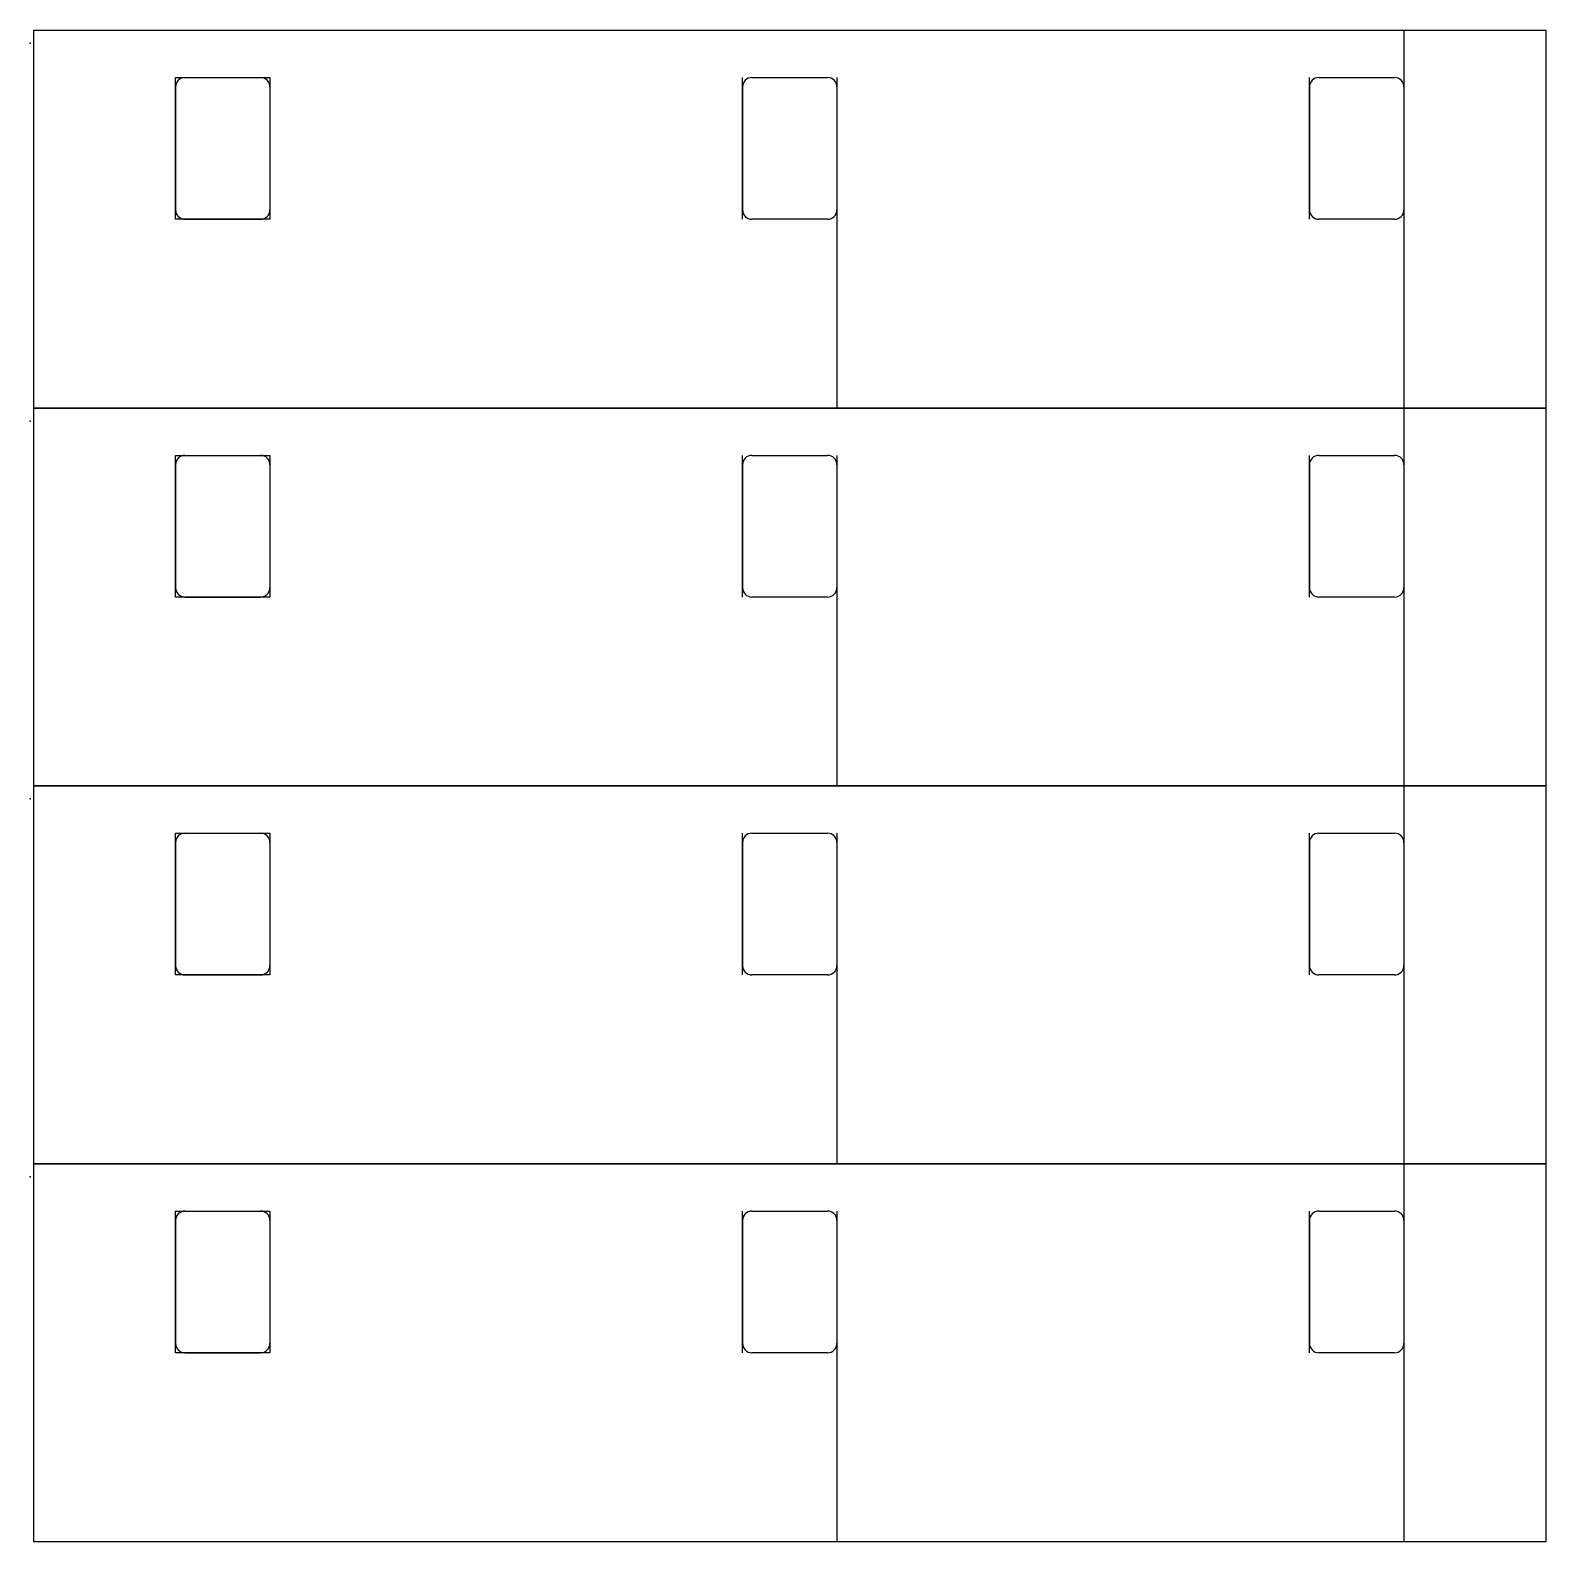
# Model space of a CAD drawing. Header units: centimetres. Extents: x 0 to 32.1, y -31.7 to 0.3.
import ezdxf

# ---------------------------------------------------------------- set-up
doc = ezdxf.new("R2010")
doc.units = ezdxf.units.CM
doc.header["$MEASUREMENT"] = 0
doc.layers.add('NeoLeds 32x32 v1_Sketch1', color=7, linetype='Continuous')

msp = doc.modelspace()

# ---------------------------------------------------------------- linework, layer by layer
at = {"layer": 'NeoLeds 32x32 v1_Sketch1'}
for p, q in [((0.073, 0.275), (32.073, 0.275)), ((0.073, -7.725), (0.073, 0.275)), ((29.073, 0.275), (29.073, -7.725)), ((32.073, 0.275), (32.073, -7.725)), ((3.073, -0.725), (5.073, -0.725)), ((3.073, -3.725), (3.073, -0.725)), ((3.073, -0.925), (3.073, -3.525)), ((3.273, -0.725), (4.873, -0.725)), ((5.073, -0.725), (5.073, -3.725)), ((5.073, -0.925), (5.073, -3.525)), ((15.073, -3.725), (15.073, -0.725)), ((15.073, -0.925), (15.073, -3.525)), ((15.273, -0.725), (16.873, -0.725)), ((17.073, -0.725), (17.073, -3.525)), ((17.073, -0.925), (17.073, -7.725)), ((27.073, -3.725), (27.073, -0.725)), ((27.073, -0.925), (27.073, -3.525)), ((27.273, -0.725), (28.873, -0.725)), ((29.073, -0.925), (29.073, -3.525)), ((5.073, -3.725), (3.073, -3.725)), ((3.273, -3.725), (4.873, -3.725)), ((16.873, -3.725), (15.273, -3.725)), ((28.873, -3.725), (27.273, -3.725)), ((32.073, -7.725), (0.073, -7.725)), ((0.073, -7.725), (32.073, -7.725)), ((0.073, -15.725), (0.073, -7.725)), ((29.073, -7.725), (29.073, -15.725)), ((32.073, -7.725), (32.073, -15.725)), ((3.073, -8.725), (5.073, -8.725)), ((3.073, -11.725), (3.073, -8.725)), ((3.073, -8.925), (3.073, -11.525)), ((3.273, -8.725), (4.873, -8.725)), ((5.073, -8.725), (5.073, -11.725)), ((5.073, -8.925), (5.073, -11.525)), ((15.073, -11.725), (15.073, -8.725)), ((15.073, -8.925), (15.073, -11.525)), ((15.273, -8.725), (16.873, -8.725)), ((17.073, -8.725), (17.073, -11.525)), ((17.073, -8.925), (17.073, -15.725)), ((27.073, -11.725), (27.073, -8.725)), ((27.073, -8.925), (27.073, -11.525)), ((27.273, -8.725), (28.873, -8.725)), ((29.073, -8.925), (29.073, -11.525)), ((5.073, -11.725), (3.073, -11.725)), ((3.273, -11.725), (4.873, -11.725)), ((16.873, -11.725), (15.273, -11.725)), ((28.873, -11.725), (27.273, -11.725)), ((32.073, -15.725), (0.073, -15.725)), ((0.073, -23.725), (0.073, -15.725)), ((0.073, -15.725), (32.073, -15.725)), ((29.073, -15.725), (29.073, -23.725)), ((32.073, -15.725), (32.073, -23.725)), ((3.073, -19.725), (3.073, -16.725)), ((3.073, -16.725), (5.073, -16.725)), ((3.073, -16.925), (3.073, -19.525)), ((3.273, -16.725), (4.873, -16.725)), ((5.073, -16.725), (5.073, -19.725)), ((5.073, -16.925), (5.073, -19.525)), ((15.073, -19.725), (15.073, -16.725)), ((15.073, -16.925), (15.073, -19.525)), ((15.273, -16.725), (16.873, -16.725)), ((17.073, -16.725), (17.073, -19.525)), ((17.073, -16.925), (17.073, -23.725)), ((27.073, -19.725), (27.073, -16.725)), ((27.073, -16.925), (27.073, -19.525)), ((27.273, -16.725), (28.873, -16.725)), ((29.073, -16.925), (29.073, -19.525)), ((5.073, -19.725), (3.073, -19.725)), ((3.273, -19.725), (4.873, -19.725)), ((16.873, -19.725), (15.273, -19.725)), ((28.873, -19.725), (27.273, -19.725)), ((0.073, -23.725), (32.073, -23.725)), ((0.073, -31.725), (0.073, -23.725)), ((32.073, -23.725), (0.073, -23.725)), ((29.073, -23.725), (29.073, -31.725)), ((32.073, -23.725), (32.073, -31.725)), ((3.073, -27.725), (3.073, -24.725)), ((3.073, -24.725), (5.073, -24.725)), ((3.073, -24.925), (3.073, -27.525)), ((3.273, -24.725), (4.873, -24.725)), ((5.073, -24.725), (5.073, -27.725)), ((5.073, -24.925), (5.073, -27.525)), ((15.073, -27.725), (15.073, -24.725)), ((15.073, -24.925), (15.073, -27.525)), ((15.273, -24.725), (16.873, -24.725)), ((17.073, -24.725), (17.073, -27.525)), ((17.073, -24.925), (17.073, -31.725)), ((27.073, -27.725), (27.073, -24.725)), ((27.073, -24.925), (27.073, -27.525)), ((27.273, -24.725), (28.873, -24.725)), ((29.073, -24.925), (29.073, -27.525)), ((5.073, -27.725), (3.073, -27.725)), ((3.273, -27.725), (4.873, -27.725)), ((16.873, -27.725), (15.273, -27.725)), ((28.873, -27.725), (27.273, -27.725)), ((32.073, -31.725), (0.073, -31.725))]:
    msp.add_line(p, q, dxfattribs=at)
for centre, start, end in [((3.273, -0.925), 90, 180), ((4.873, -0.925), 0, 90), ((15.273, -0.925), 90, 180), ((16.873, -0.925), 360, 90), ((27.273, -0.925), 90, 180), ((28.873, -0.925), 360, 90), ((3.273, -3.525), 180, 270), ((4.873, -3.525), 270, 360), ((15.273, -3.525), 180, 270), ((16.873, -3.525), 270, 0), ((27.273, -3.525), 180, 270), ((28.873, -3.525), 270, 0), ((3.273, -8.925), 90, 180), ((4.873, -8.925), 0, 90), ((15.273, -8.925), 90, 180), ((16.873, -8.925), 0, 90), ((27.273, -8.925), 90, 180), ((28.873, -8.925), 360, 90), ((3.273, -11.525), 180, 270), ((4.873, -11.525), 270, 360), ((15.273, -11.525), 180, 270), ((16.873, -11.525), 270, 0), ((27.273, -11.525), 180, 270), ((28.873, -11.525), 270, 0), ((3.273, -16.925), 90, 180), ((4.873, -16.925), 0, 90), ((15.273, -16.925), 90, 180), ((16.873, -16.925), 0, 90), ((27.273, -16.925), 90, 180), ((28.873, -16.925), 360, 90), ((3.273, -19.525), 180, 270), ((4.873, -19.525), 270, 360), ((15.273, -19.525), 180, 270), ((16.873, -19.525), 270, 0), ((27.273, -19.525), 180, 270), ((28.873, -19.525), 270, 0), ((3.273, -24.925), 90, 180), ((4.873, -24.925), 0, 90), ((15.273, -24.925), 90, 180), ((16.873, -24.925), 0, 90), ((27.273, -24.925), 90, 180), ((28.873, -24.925), 360, 90), ((3.273, -27.525), 180, 270), ((4.873, -27.525), 270, 360), ((15.273, -27.525), 180, 270), ((16.873, -27.525), 270, 0), ((27.273, -27.525), 180, 270), ((28.873, -27.525), 270, 0)]:
    msp.add_arc(centre, 0.2, start, end, dxfattribs=at)
for p in [(0, 0), (0, -8), (0, -16), (0, -24)]:
    msp.add_point(p, dxfattribs=at)

doc.saveas('drawing.dxf')
